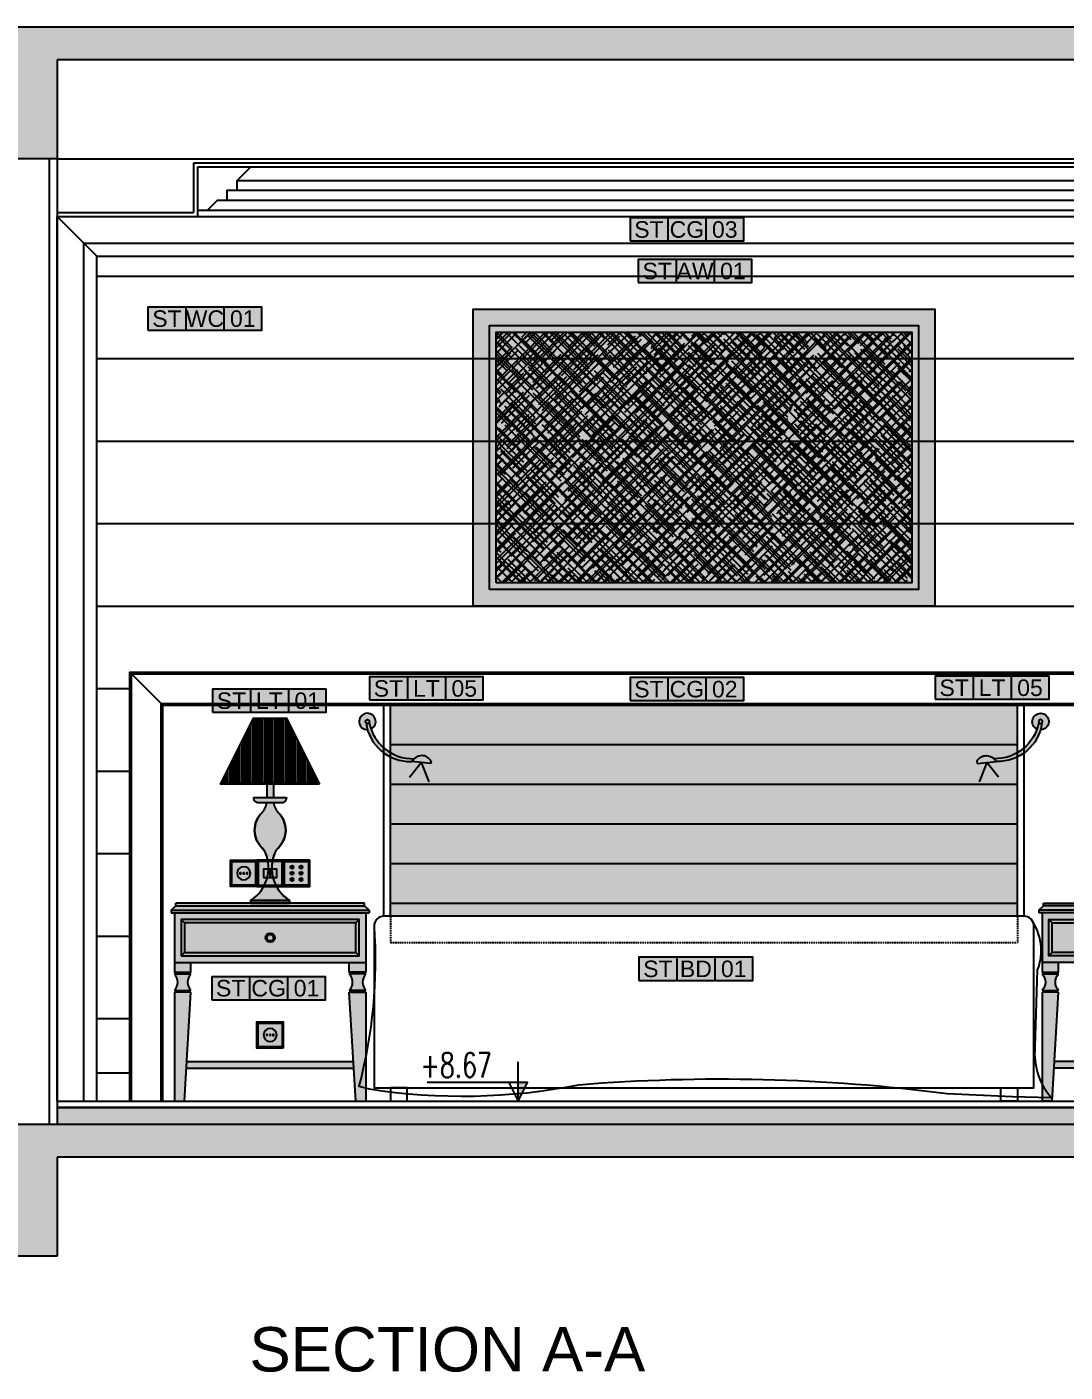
# Model space of a CAD drawing. Header units: millimetres. Extents: x -3207095 to 15275363, y 3702017 to 4798027.
# Drawn here: x 701037 to 701879, y 4470454 to 4471545 of the extents above; entities that cross this region are included whole.
import ezdxf
from ezdxf.enums import TextEntityAlignment as Align

# ---------------------------------------------------------------- set-up
doc = ezdxf.new("R2010")
doc.units = ezdxf.units.MM
doc.linetypes.add('DUZ', pattern=[500, 500])
doc.linetypes.add('HIDDEN', pattern=[0.375, 0.25, -0.125])
doc.layers.get('0').update_dxf_attribs({"color": 1, "linetype": 'DUZ'})
for name, color, linetype in [('a_asmatavan', 200, 'Continuous'), ('a_duvar_alcipan', 2, 'Continuous'), ('a_duvar_kagidi', 33, 'Continuous'), ('a_gorunus', 233, 'Continuous'), ('a_kolon', 4, 'Continuous'), ('a_kolon_tarama', 252, 'Continuous'), ('a_mobilya', 1, 'Continuous'), ('a_mobilya_tarama', 253, 'Continuous'), ('a_olcu', 30, 'Continuous'), ('a_yazi', 105, 'Continuous'), ('a_zemin_kaplama', 30, 'Continuous'), ('yazı', 7, 'Continuous')]:
    doc.layers.add(name, color=color, linetype=linetype)
doc.styles.add('ARIEL20S', font='arial.ttf')
doc.styles.add('KOD', font='arial.ttf')
doc.styles.add('TROMANS', font='ROMANS.SHX', dxfattribs={"width": 0.7, "height": 5})

# ---------------------------------------------------------------- blocks, each defined once
blk = doc.blocks.new('a_cerceve')
for p, q in [((120, 2559.999999999999), (0, 2679.999999999999)), ((4625, 2559.999999999999), (4745, 2679.999999999999)), ((0, 0), (120, 0)), ((4625, 0), (4745, 0))]:
    blk.add_line(p, q)
for points in [[(0, 0), (0, 2679.999999999999), (4745, 2679.999999999999), (4745, 0)], [(80, 0), (80, 2599.999999999999), (4665, 2599.999999999999), (4665, 0)], [(120, 0), (120, 2559.999999999999), (4625, 2559.999999999999), (4625, 4.547473508864641e-13)]]:
    blk.add_lwpolyline(points)
blk = doc.blocks.new('a_komodin2')
at = {"true_color": 0xffffff}
h = blk.add_hatch(color=7, dxfattribs=at)
h.paths.add_polyline_path([(550.0000000000018, 450.0000000000018), (550.0000000000018, 540.0000000000018), (30, 540.0000000000018), (30.00000000000001, 450.0000000000019)], flags=0)
h.paths.add_polyline_path([(304.0000000000009, 495.0000000000018, -1), (276.0000000000009, 495.0000000000018, -1)], flags=0)
h.paths.add_polyline_path([(300.0000000000009, 495.0000000000018, -1), (280.0000000000009, 495.0000000000018, -1)], flags=0)
h.paths.add_polyline_path([(560.0000000000017, 440.0000000000017), (550.0000000000018, 450.0000000000018), (29.99999999999999, 450.0000000000018), (20.00000000000002, 440.0000000000018)], flags=16)
h.paths.add_polyline_path([(580.0000000000018, 420.0000000000019), (580.0000000000017, 570.0000000000018), (9.094947017729282e-13, 570.0000000000018), (0, 420.0000000000018)])
h.paths.add_polyline_path([(20, 440.0000000000018), (20, 550.0000000000017), (560.0000000000018, 550.0000000000018), (560.0000000000018, 440.0000000000018)], flags=16)
h.paths.add_polyline_path([(30, 450.0000000000019), (30, 540.0000000000018), (550.0000000000018, 540.0000000000018), (550.0000000000018, 450.0000000000019)], flags=0)
h.paths.add_polyline_path([(20, 440.0000000000018), (30, 450.0000000000018), (30, 540.0000000000018), (20, 550.0000000000018)], flags=0)
h.paths.add_polyline_path([(20, 550.0000000000018), (30.00000000000007, 540.0000000000018), (550.0000000000017, 540.0000000000018), (560.0000000000018, 550.0000000000018)], flags=0)
h.paths.add_polyline_path([(550.0000000000018, 450.0000000000018), (560.0000000000019, 440.0000000000017), (560.0000000000018, 550.0000000000018), (550.0000000000018, 540.0000000000018)], flags=16)
h.paths.add_polyline_path([(590.0000000000018, 570.0000000000019), (590.0000000000017, 578.0000000000018), (-10, 578.0000000000018), (-9.99999999999909, 570.0000000000018)])
h.paths.add_polyline_path([(590.0000000000018, 578.0000000000018), (576.0000000000001, 592.0000000000036), (3.999999999999075, 592.0000000000017), (-9.99999999999907, 578.0000000000019)])
h.paths.add_polyline_path([(576.0000000000018, 592.0000000000036), (576.0000000000036, 600.0000000000036), (3.999999999998181, 600.0000000000019), (3.999999999999091, 592.0000000000018)])
h.paths.add_polyline_path([(580.0000000000018, 390.0000000000018), (580.0000000000018, 420.0000000000019), (530.0000000000018, 420.0000000000019), (530.0000000000019, 390.0000000000019)])
h.paths.add_polyline_path([(577.0000000000018, 385.0000000000018), (577.0000000000018, 390.0000000000018), (533.0000000000018, 390.0000000000019), (533.0000000000018, 385.0000000000018)])
h.paths.add_polyline_path([(530.0000000000018, 385.0000000000018, -0.4000000000000293), (530.0000000000018, 335.0000000000018), (580.0000000000018, 335.0000000000018, -0.4000000000000293), (580.0000000000028, 385.0000000000018)])
h.paths.add_polyline_path([(533.0000000000018, 335.0000000000018), (533.0000000000018, 330.0000000000018), (577.0000000000018, 330.0000000000018), (577.0000000000018, 335.0000000000018)])
h.paths.add_polyline_path([(530.0000000000018, 330.0000000000018), (550.0000000000018, 1.818989403545858e-12), (580.0000000000019, -5.347430222565027e-27), (580.0000000000018, 330.0000000000018)])
h.paths.add_polyline_path([(0, 420.0000000000018), (0, 390.0000000000018), (50, 390.0000000000018), (50, 420.0000000000019)])
h.paths.add_polyline_path([(47, 390.0000000000018), (3, 390.0000000000019), (3, 385.0000000000018), (47, 385.0000000000019)])
h.paths.add_polyline_path([(0, 385.0000000000018, -0.4000000000000293), (-4.412470389070222e-12, 335.0000000000018), (50, 335.0000000000018, -0.4000000000000293), (50, 385.0000000000018)])
h.paths.add_polyline_path([(47, 330.0000000000018), (47, 335.0000000000018), (3, 335.0000000000018), (3, 330.0000000000018)])
h.paths.add_polyline_path([(0, 330.0000000000018), (0, -5.514537417020017e-26), (30, 1.818989403545747e-12), (50, 330.0000000000018)])
h = blk.add_hatch(color=7, dxfattribs=at)
h.paths.add_polyline_path([(550.0000000000018, 450.0000000000018), (550.0000000000018, 540.0000000000018), (30, 540.0000000000018), (30.00000000000001, 450.0000000000019)])
h.paths.add_polyline_path([(276.0000000000009, 495.0000000000018, -1), (304.0000000000009, 495.0000000000018, -1)], flags=16)
h.paths.add_polyline_path([(280.0000000000009, 495.0000000000018, -1), (300.0000000000009, 495.0000000000018, -1)], flags=0)
blk.add_hatch(color=7, dxfattribs=at).paths.add_polyline_path([(37.27272727272728, 120.0000000000018), (36.06060606060596, 99.99999999999999), (543.9393939393959, 99.99999999999817), (542.7272727272747, 120)])
for p, q in [((-9.99999999999909, 578.0000000000018), (3.999999999999091, 592.0000000000018)), ((-10, 578), (-9.99999999999909, 570.0000000000018)), ((-9.99999999999909, 578.0000000000018), (590.0000000000018, 578.0000000000018)), ((576.0000000000036, 600.0000000000036), (3.999999999999091, 600.0000000000018)), ((3.999999999999091, 592.0000000000018), (3.999999999998181, 600.0000000000036)), ((3.999999999999091, 592.0000000000018), (576.0000000000018, 592.0000000000036)), ((576.0000000000018, 592.0000000000018), (576.0000000000036, 600.0000000000036)), ((590.0000000000018, 578.0000000000018), (576.0000000000018, 592.0000000000018)), ((590.0000000000018, 578), (590.0000000000018, 570.0000000000018)), ((-9.99999999999909, 570.0000000000018), (590.0000000000018, 570.0000000000018)), ((9.094947017729282e-13, 570.0000000000018), (0, 420.0000000000018)), ((30, 540.0000000000018), (20, 550.0000000000018)), ((550.0000000000018, 540.0000000000018), (560.0000000000018, 550.0000000000018)), ((580.0000000000018, 570.0000000000018), (580.0000000000018, 420.0000000000018)), ((30, 450.0000000000018), (20, 440.0000000000018)), ((550.0000000000018, 450.0000000000018), (560.0000000000018, 440.0000000000018)), ((0, 420.0000000000018), (580.0000000000018, 420.0000000000018)), ((0, 385.0000000000018), (50, 385.0000000000018)), ((3, 390.0000000000018), (3, 385.0000000000018)), ((47, 390.0000000000018), (47, 385.0000000000018)), ((580.0000000000018, 385.0000000000018), (530.0000000000018, 385.0000000000018)), ((533.0000000000018, 390.0000000000018), (533.0000000000018, 385.0000000000018)), ((577.0000000000018, 390.0000000000018), (577.0000000000018, 385.0000000000018)), ((0, 335.0000000000018), (50, 335.0000000000018)), ((0, 330.0000000000018), (0, 1.818989403545856e-12)), ((50, 330.0000000000018), (0, 330.0000000000018)), ((3, 330.0000000000055), (3, 335.0000000000055)), ((30, 1.818989403545856e-12), (50, 330.0000000000018)), ((47, 330.0000000000055), (47, 335.0000000000055)), ((580.0000000000018, 335.0000000000018), (530.0000000000018, 335.0000000000018)), ((550.0000000000018, 1.818989403545856e-12), (530.0000000000018, 330.0000000000018)), ((530.0000000000018, 330.0000000000018), (580.0000000000018, 330.0000000000018)), ((533.0000000000018, 330.0000000000055), (533.0000000000018, 335.0000000000055)), ((577.0000000000018, 330.0000000000055), (577.0000000000018, 335.0000000000055)), ((580.0000000000018, 330.0000000000018), (580.0000000000018, 1.818989403545856e-12)), ((36.06060606060691, 100), (543.9393939393958, 99.99999999999818)), ((37.27272727272702, 120.0000000000018), (542.7272727272757, 120)), ((9.094947017729282e-13, 0), (30.00000000000182, 1.818989403545856e-12)), ((550.0000000000018, 1.818989403545856e-12), (580.0000000000018, 0))]:
    blk.add_line(p, q)
for points in [[(20, 440.0000000000018), (560.0000000000018, 440.0000000000018), (560.0000000000018, 550.0000000000018), (20, 550.0000000000018)], [(30, 450.0000000000018), (550.0000000000018, 450.0000000000018), (550.0000000000018, 540.0000000000018), (30, 540.0000000000018)]]:
    blk.add_lwpolyline(points, close=True)
for points in [[(0, 420.0000000000018), (0, 390.0000000000018), (50, 390.0000000000018), (50, 420.0000000000018)], [(580.0000000000018, 420.0000000000018), (580.0000000000018, 390.0000000000018), (530.0000000000018, 390.0000000000018), (530.0000000000018, 420.0000000000018)]]:
    blk.add_lwpolyline(points)
for radius in [14, 10]:
    blk.add_circle((290.0000000000009, 495.0000000000018), radius)
for centre, start, end in [((-26.25, 360.0000000000036), 316.3971810273251, 43.60281897267487), ((76.25, 360.0000000000036), 136.3971810273251, 223.6028189726749), ((503.7500000000018, 360.0000000000036), 316.3971810273251, 43.60281897267487), ((606.2500000000018, 360.0000000000036), 136.3971810273251, 223.6028189726749)]:
    blk.add_arc(centre, 36.24999999999809, start, end)
blk = doc.blocks.new('a_lamba_okuma')
at = {"true_color": 0xffffff}
h = blk.add_hatch(color=7, dxfattribs=at)
h.paths.add_polyline_path([(6, 0, -0.1191822096533582), (5.337153261765524, -2.741312652804424, 0.03840505068990212), (10.60050243256913, -22.64131948842858, 9.220143353720028), (0.1434009593557679, -24.99958871991408, -0.03958595854182982), (-4.242640687120091, -4.242640687118479, -0.1989123673796086), (-6, 0, -1)])
h.paths.add_polyline_path([(-6, 0, 1), (6, 0, 1)], flags=17)
h.paths.add_polyline_path([(5.337153261765513, -2.741312652804445, -0.5085018779082331), (-4.242640687120073, -4.242640687118497, 0.3861703901921559), (133.1832783096834, -121.0868376899316), (135.5398540862412, -121.3416312959856, -0.0844687397952704), (141.6685596839235, -112.6015563156922, -0.371110475446813)])
h.paths.add_polyline_path([(192.4773076759593, -127.4977240743174), (192.9328744738923, -121.1284593796717, 0.6297922124902359), (135.5398540862412, -121.3416312959856)])
for p, q in [((192.4773076759593, -127.4977240743174), (133.1832783096834, -121.0868376899316)), ((192.9328744738923, -121.1284593796717), (192.4773076759593, -127.4977240743174))]:
    blk.add_line(p, q)
blk.add_lwpolyline([(127.691602613384, -168.9208943657795), (162.8302929928213, -124.2922808821245), (185.508666623864, -183.1499453424112)])
blk.add_circle((0, 0), 6)
for centre, radius, start, end in [((0, 0), 25, 295.0886545179545, 270.3286525921184), ((128.8327792236378, 13.03495748404896), 134.1923350381417, 187.3975098243303, 271.8578477077244), ((137.3180605978778, 21.52023885828828), 134.1923350381417, 190.4161775133081, 271.8578477077244), ((164.2874207166169, -134.9811482696967), 31.81916105814299, 25.80800129338573, 154.6176182288941)]:
    blk.add_arc(centre, radius, start, end)
blk = doc.blocks.new('a_resim_90x140')
at = {"true_color": 0xffffff}
blk.add_hatch(color=7, dxfattribs=at).paths.add_polyline_path([(-700, 0), (-700, 900), (700, 900), (700, 0)])
h = blk.add_hatch()
h.set_pattern_fill('AR-RROOF', color=254, scale=30, angle=45, style=0)
h.set_pattern_definition([(45, (-21202.32244342687, 7400.000000000001), (25.45584412271571, 67.88225099390856), [450, -60, 150, -30]), (45, (-21184.71548457532, 7438.820162287143), (-49.42676400493967, 7.000357133746828), [90, -9.9, 180, -22.5]), (45, (-21209.74706462933, 7428.637824638056), (96.09581156325181, 124.521504166951), [240, -42, 120, -30])])
h.paths.add_polyline_path([(-630, 70), (-630, 830), (630, 830), (630, 70)])
h = blk.add_hatch()
h.set_pattern_fill('AR-RROOF', color=254, scale=30, angle=45, style=0)
h.set_pattern_definition([(135, (21202.32244342687, 7400.000000000001), (-25.45584412271571, 67.88225099390856), [450, -60, 150, -30]), (135, (21184.71548457532, 7438.820162287143), (49.42676400493967, 7.000357133746828), [90, -9.9, 180, -22.5]), (135, (21209.74706462933, 7428.637824638056), (-96.09581156325181, 124.521504166951), [240, -42, 120, -30])])
h.paths.add_polyline_path([(630, 70), (630, 830), (-630, 830), (-630, 70)])
for points in [[(-700, 0), (-700, 900), (700, 900), (700, 0)], [(-650, 50), (-650, 850), (650, 850), (650, 50)], [(-630, 70), (-630, 830), (630, 830), (630, 70)]]:
    blk.add_lwpolyline(points, close=True)
blk = doc.blocks.new('a_abajur1')
h = blk.add_hatch(color=255)
h.paths.add_polyline_path([(50.00000000003637, 559.9999999999964), (-49.99999999996361, 560.0000000000001), (-147.9999999999636, 363.9999999999999), (148.0000000000363, 364.0000000000001)])
h.paths.add_polyline_path([(-147.9999999999636, 364), (-149.9999999999636, 360), (150.0000000000363, 360.0000000000001), (148.0000000000363, 364)])
h.paths.add_polyline_path([(10.00000000003638, 360), (-9.99999999996362, 360), (-9.99999999996362, 320), (10.00000000003638, 320)])
h.paths.add_polyline_path([(-49.99999999996361, 320), (-49.99999999995998, 316.9999999999952, 0.4142135623729786), (-37.99999999995998, 305), (38.00000000004002, 305, 0.4142135623730951), (50.00000000004002, 317), (50.00000000003638, 320)])
h.paths.add_polyline_path([(59.10286907512637, 0), (59.10286907512636, 7.725167953492772), (-59.10286907513001, 7.725167953477651), (-59.10286907513001, 0)])
h = blk.add_hatch(color=256)
h.set_gradient(color1=(170, 163, 157), one_color=1, tint=1, name='SPHERICAL')
edge = h.paths.add_edge_path()
edge.add_line((59.10286907510385, 7.725167953492772), (-59.10286907504773, 7.725167953477651))
edge.add_arc((-121.3724852285196, 106.199195644806), 116.5102537361121, 302.3070331649047, 383.0102386055269)
edge.add_arc((-60.15411875801988, 132.1977621198983), 49.99999999974303, 23.01023860552681, 33.26641127025412)
edge.add_arc((-60.1541187587986, 132.1977621193874), 50.00000000067435, 33.2664112702541, 43.52258393470186)
edge.add_arc((27.17944192520725, 220.6332963992799), 74.33292294999815, 180.5580216480484, 226.5944957783923, ccw=False)
edge.add_arc((27.17944192482288, 220.6332963993544), 74.33292294961451, 134.5215475175833, 180.5580216481086, ccw=False)
edge.add_arc((-59.99999999996678, 309.2810297876191), 49.99999999999942, 314.5215475177043, 334.8049175142278)
edge.add_arc((-59.99999999996693, 309.2810297876193), 49.99999999999965, 334.8049175142276, 355.0882875107403)
edge.add_line((-10.18360928408425, 305), (10.18360928415628, 305))
edge.add_arc((60.00000000003622, 309.2810297876532), 49.99999999999983, 184.9117124892986, 225.4784524823047)
edge.add_arc((-27.17944192510955, 220.6332963992223), 74.3329229499823, 4.837374945054762e-11, 45.47845248230482, ccw=False)
edge.add_arc((-27.17944192496307, 220.6332963992223), 74.33292294983582, -46.59449577822659, 4.837374945054762e-11, ccw=False)
edge.add_arc((50.43560021878586, 138.5734830713883), 38.61798554750602, 133.4055042217733, 160.0616732376249)
edge.add_arc((121.3724852285991, 106.1991956448061), 116.5102537361116, 156.989761394521, 180)
edge.add_arc((121.3724852286001, 106.1991956448061), 116.5102537361126, 180, 197.3413641148012)
edge.add_arc((121.3724852285997, 106.199195644806), 116.5102537361122, 197.3413641148013, 237.6929668350813)
at = {"layer": 'a_mobilya_tarama'}
h = blk.add_hatch(dxfattribs=at)
h.set_pattern_fill('LINE', color=256, scale=50, angle=90, style=0)
h.set_pattern_definition([(90, (-30334.93289985716, 1322.436770506682), (-6.25, 3.827021247335479e-16), [])])
h.paths.add_polyline_path([(50.00000000003635, 559.9999999999964), (-49.99999999996363, 560.0000000000001), (-147.9999999999637, 363.9999999999999), (148.0000000000363, 364)])
for p, q in [((-147.9999999999636, 364), (148.0000000000364, 364)), ((-9.99999999996362, 360), (-9.99999999996362, 320)), ((10.00000000003638, 360), (10.00000000003638, 320)), ((-49.99999999996362, 320), (50.00000000003638, 320)), ((-49.99999999996362, 320), (-49.99999999995998, 316.9999999999952)), ((-37.99999999995998, 305), (38.00000000004002, 305)), ((50.00000000003638, 320), (50.00000000004002, 317)), ((-59.10286907513, 7.725167953425625), (-59.10286907513, 0)), ((-59.10286907513364, 7.725167953424261), (59.10286907512636, 7.725167953479286)), ((-59.10286907513, 0), (59.10286907512636, 0)), ((59.10286907512636, 7.725167953477467), (59.10286907512636, 0))]:
    blk.add_line(p, q)
blk.add_lwpolyline([(150.0000000000364, 360), (-149.9999999999636, 360), (-49.99999999996362, 560), (50.00000000003638, 559.9999999999964), (150.0000000000364, 360)])
blk.add_lwpolyline([(59.10286907510385, 7.725167953492772), (-59.10286907504774, 7.725167953477651, 0.3674489153047817), (-14.13236795186582, 151.7425428224429, 0.04478089291378531), (-18.34766508170247, 159.6243993724713, 0.04478089291256307), (-23.89896925508256, 166.6297840543629, -0.2036180408128811), (-47.14995565554071, 219.9093560885779, -0.2036180408137054), (-24.94112747582037, 273.6316895786392, 0.08873469781123534), (-14.7568203792887, 287.9959482089405, 0.0887346978111884), (-10.18360928408425, 305), (10.18360928415628, 305, 0.1788778523913778), (24.94112747589516, 273.6316895786675, -0.2010835148480165), (47.15348102487275, 220.6332963992852, -0.2061550811380983), (23.89896925537131, 166.6297840545709, 0.1168368065952106), (14.13236795190774, 151.7425428223532, 0.100739832702678), (4.86223149248751, 106.199195644806, 0.07581071109452893), (10.15810442322541, 71.47167445871442, 0.1779092650266336), (59.10286907510385, 7.725167953492772, 1.93659136221461)], format="xyb")
for centre, radius, start, end in [((-37.99999999995998, 317), 12, 180.0000000000261, 270), ((-59.99999999996726, 309.2810297876194), 50, 314.5215475177045, 355.0882875107508), ((60.00000000003638, 309.2810297876533), 50, 184.9117124892881, 225.4784524823046), ((38.00000000004002, 317), 12, 270, 0), ((27.17944192520736, 220.63329639928), 74.33292294999825, 134.5215475177045, 226.5944957783923), ((-27.17944192510913, 220.6332963992852), 74.33292294998188, 313.4055042218218, 45.47845248230464), ((-60.15411875825157, 132.197762119783), 50, 23.01023860552686, 43.52258393491108), ((60.15411875833161, 132.197762119783), 50, 136.4774160652986, 156.9897613945211), ((-121.3724852285195, 106.199195644806), 116.510253736112, 302.3070331649047, 23.01023860552686), ((121.3724852285995, 106.199195644806), 116.510253736112, 156.9897613945211, 237.6929668350814)]:
    blk.add_arc(centre, radius, start, end)
blk = doc.blocks.new('KOTKES')
blk.add_hatch(color=256).paths.add_polyline_path([(-25, -1.537460223880771), (-38.75, -1.537460223880771), (-25, -29.03746022388076)])
for p, q in [((-25, -29.03746022388077), (-25, 29.30588516259741)), ((-25, -1.537460223880771), (110.3734866644081, -1.537460223880771))]:
    blk.add_line(p, q)
blk.add_lwpolyline([(-11.25, -1.537460223880771), (-25, -29.03746022388077), (-38.75, -1.537460223880771)], close=True)
at = {"style": 'TROMANS', "width": 0.7}
blk.add_attdef('KESITKOT', (-20.30671453698585, 18.93456793015633), '', height=28, dxfattribs=at)
blk = doc.blocks.new('a_tel_data')
at = {"true_color": 0xffffff}
blk.add_hatch(color=7, dxfattribs=at).paths.add_polyline_path([(-40, 0), (40, 0), (40, 80), (-40, 80)])
for points in [[(-40, 0), (40, 0), (40, 80), (-40, 80)], [(-36, 4), (36, 4), (36, 76), (-36, 76)], [(-20, 27.49999999999955), (0, 27.49999999999955), (0, 52.49999999999955), (-20, 52.49999999999955)], [(0, 27.49999999999955), (20, 27.49999999999955), (20, 52.49999999999955), (0, 52.49999999999955)]]:
    blk.add_lwpolyline(points, close=True)
blk = doc.blocks.new('a_priz')
at = {"true_color": 0xffffff}
blk.add_hatch(color=7, dxfattribs=at).paths.add_polyline_path([(-40, 0), (40, 0), (40, 80), (-40, 80)])
for points in [[(-40, 0), (40, 0), (40, 80), (-40, 80)], [(-36, 4), (36, 4), (36, 76), (-36, 76)]]:
    blk.add_lwpolyline(points, close=True)
for centre, radius in [((0, 40), 20), ((-10, 40), 2), ((0, 40), 2), ((10, 40), 2)]:
    blk.add_circle(centre, radius)
blk = doc.blocks.new('dee')
at = {"layer": 'a_olcu', "true_color": 0xffffff}
h = blk.add_hatch(color=7, dxfattribs=at)
h.paths.add_polyline_path([(151783.5557484736, 3405.772384801075), (151711.5557484736, 3405.772384801075), (151711.5557484736, 3333.772384801075), (151783.5557484736, 3333.772384801075)], flags=0)
h.paths.add_polyline_path([(151756.5082517657, 3351.104971634612, -1), (151766.0303632116, 3351.104971634612, -1)], flags=0)
h.paths.add_polyline_path([(151729.0811337356, 3351.104971634612, -1), (151738.6032451815, 3351.104971634612, -1)], flags=0)
h.paths.add_polyline_path([(151756.5082517657, 3369.772384801075, -1), (151766.0303632116, 3369.772384801075, -1)], flags=0)
h.paths.add_polyline_path([(151729.0811337356, 3369.772384801075, -1), (151738.6032451815, 3369.772384801075, -1)], flags=0)
h.paths.add_polyline_path([(151756.5082517657, 3388.439797967537, -1), (151766.0303632116, 3388.439797967537, -1)], flags=0)
h.paths.add_polyline_path([(151729.0811337356, 3388.439797967537, -1), (151738.6032451815, 3388.439797967537, -1)], flags=0)
h.paths.add_polyline_path([(151787.5557484736, 3409.772384801075), (151707.5557484736, 3409.772384801075), (151707.5557484736, 3329.772384801075), (151787.5557484736, 3329.772384801075)])
h.paths.add_polyline_path([(151783.5557484736, 3405.772384801075), (151783.5557484736, 3333.772384801075), (151711.5557484736, 3333.772384801075), (151711.5557484736, 3405.772384801075)], flags=16)
h = blk.add_hatch(color=7, dxfattribs=at)
h.paths.add_polyline_path([(151756.5082517657, 3388.439797967537, 1), (151766.0303632116, 3388.439797967537, 1)])
h.paths.add_polyline_path([(151729.0811337356, 3388.439797967537, 1), (151738.6032451815, 3388.439797967537, 1)])
h.paths.add_polyline_path([(151738.6032451815, 3369.772384801075, 1), (151729.0811337356, 3369.772384801075, 1)])
h.paths.add_polyline_path([(151766.0303632116, 3369.772384801075, 1), (151756.5082517657, 3369.772384801075, 1)])
h.paths.add_polyline_path([(151766.0303632116, 3351.104971634612, 1), (151756.5082517657, 3351.104971634612, 1)])
h.paths.add_polyline_path([(151729.0811337356, 3351.104971634612, 1), (151738.6032451815, 3351.104971634612, 1)])
at = {"layer": 'a_mobilya'}
for points in [[(151787.5557484736, 3409.772384801075), (151707.5557484736, 3409.772384801075), (151707.5557484736, 3329.772384801075), (151787.5557484736, 3329.772384801075)], [(151711.5557484736, 3405.772384801075), (151783.5557484736, 3405.772384801075), (151783.5557484736, 3333.772384801075), (151711.5557484736, 3333.772384801075)]]:
    blk.add_lwpolyline(points, close=True, dxfattribs=at)
for centre in [(151733.8421894586, 3388.439797967537), (151733.8421894586, 3388.439797967537), (151761.2693074887, 3388.439797967537), (151733.8421894586, 3369.772384801075), (151733.8421894586, 3369.772384801075), (151733.8421894586, 3351.104971634612), (151733.8421894586, 3351.104971634612), (151761.2693074887, 3369.772384801075), (151761.2693074887, 3351.104971634612)]:
    blk.add_circle(centre, 4.761055722949095, dxfattribs=at)

msp = doc.modelspace()

# ---------------------------------------------------------------- hatches: boundary and pattern name
for points in [[(701526.3723786317, 4471371.805405239), (701618.7404483363, 4471371.805405239), (701618.7404483363, 4471390.482009074), (701526.3723786317, 4471390.482009074)], [(701532.982726471, 4471338.124670347), (701625.3507961757, 4471338.124670347), (701625.3507961757, 4471356.801274186), (701532.982726471, 4471356.801274186)], [(701135.2325908258, 4471299.483930772), (701227.6006605309, 4471299.483930772), (701227.6006605309, 4471318.160534609), (701135.2325908258, 4471318.160534609)], [(701314.9669030625, 4470999.446049048), (701407.3349727676, 4470999.446049048), (701407.3349727676, 4471018.122652883), (701314.9669030625, 4471018.122652883)], [(701526.3723786317, 4470998.860204177), (701618.7404483363, 4470998.860204177), (701618.7404483363, 4471017.536808014), (701526.3723786317, 4471017.536808014)], [(701774.0333115743, 4470999.990231218), (701866.4013812789, 4470999.990231218), (701866.4013812789, 4471018.666835055), (701774.0333115743, 4471018.666835055)], [(701187.5529900445, 4470989.503269458), (701279.9210597496, 4470989.503269458), (701279.9210597496, 4471008.179873293), (701187.5529900445, 4471008.179873293)], [(701533.645975722, 4470771.925515078), (701626.0140454271, 4470771.925515078), (701626.0140454271, 4470790.602118913), (701533.645975722, 4470790.602118913)], [(701186.9375237611, 4470756.223167932), (701279.3055934662, 4470756.223167932), (701279.3055934662, 4470774.899771769), (701186.9375237611, 4470774.899771769)]]:
    msp.add_hatch(color=255).paths.add_polyline_path(points)
at = {"layer": 'a_kolon_tarama'}
h = msp.add_hatch(color=256, dxfattribs=at)
h.paths.add_polyline_path([(702440.4841641563, 4471545.488790968), (700076.5398949576, 4471545.488790968), (700076.5398949576, 4471518.715437431), (700874.2429822027, 4471518.715437431), (700874.2429822027, 4471438.395376818), (701061.6564569662, 4471438.395376818), (701061.6564569662, 4471518.715437431), (702253.0706893927, 4471518.715437431), (702253.0706893927, 4471438.395376818), (702440.4841641563, 4471438.395376818)])
h.paths.add_polyline_path([(701061.6564569662, 4470548.181371691), (701061.6564569662, 4470628.501432303), (702253.0706893927, 4470628.501432303), (702253.0706893927, 4470548.181371691), (702440.4841641563, 4470548.181371691), (702440.4841641563, 4470655.274785841), (700076.5398949576, 4470655.274785841), (700076.5398949576, 4470628.501432303), (700874.2429822027, 4470628.501432303), (700874.2429822027, 4470548.181371691)])
h = msp.add_hatch(dxfattribs=at)
h.set_pattern_fill('AR-CONC', color=256, scale=1.338667676883684, style=0)
h.set_pattern_definition([(49.99999999999999, (687937.3767789842, 4469767.940241834), (9.60173022363318, -0.8400425475664198), [1.004000757662763, -11.0440083342904]), (355, (687937.3767789842, 4469767.940241834), (-1.857419254322278, 10.06935296190377), [0.8032006061302109, -8.835206667432319]), (100.4513999999999, (687938.1769231444, 4469767.870238347), (7.744318100745259, 9.229304301224879), [0.8532693207142443, -9.385962822363577]), (46.1842, (687937.3767789842, 4469770.617577188), (14.28681095238599, -2.215749543919039), [1.506001136494145, -16.56601250143559]), (96.63559999999998, (687938.5673464425, 4469770.432930645), (12.51202752706702, 13.04020107249175), [1.279904021231398, -14.07894198458368]), (351.1842, (687937.3767789842, 4469770.617577188), (12.51201734763618, 13.04021084509889), [1.204800909195316, -13.25281000114848]), (21, (687938.7154466612, 4469769.948243348), (7.990601767749094, -5.389728950364553), [1.004000757662763, -11.0440083342904]), (326.0000000000001, (687938.7154466612, 4469769.948243348), (3.257183701336464, 9.707349261949698), [0.8032006061302107, -8.835206667432317]), (71.4514, (687939.3813298561, 4469769.499098845), (11.24778874268286, 4.317611507548528), [0.8532693207142465, -9.385962822363602]), (37.49999999999999, (687937.3767789842, 4469767.940241834), (0.1627800526883922, 4.456342419572186), [0, -8.728113253281624, 0, -8.969073435120688, 0, -8.868673359354412]), (7.500000000000003, (687937.3767789842, 4469767.940241834), (3.521626865465465, 5.279862100812763), [0, -5.113710525695673, 0, -8.52731310174907, 0, -3.380135884131303]), (327.5, (687934.391550065, 4469767.940241834), (7.146108404993079, -0.3019347774707168), [0, -3.346669192209212, 0, -10.44160787969274, 0, -13.85521045574614]), (317.5, (687933.0528823882, 4469767.940241834), (7.806924745042672, 1.340073041432859), [0, -4.350669949871975, 0, -6.934298566257485, 0, -9.839207425095081])])
h.paths.add_polyline_path([(701061.6564569662, 4470655.274785841), (702386.9374570809, 4470655.274785841), (702386.9374570809, 4470668.661462609), (701061.6564569662, 4470668.661462609)])
at = {"layer": 'a_olcu'}
h = msp.add_hatch(color=256, dxfattribs=at)
h.set_gradient(color1=(204, 168, 127), rotation=90.00000000000003, one_color=1, tint=1, name='CYLINDER')
h.paths.add_polyline_path([(701840.7610449125, 4470963.168351525), (701840.7610449125, 4470995.296375768), (701332.0673276966, 4470995.296375768), (701332.0673276966, 4470963.168351525)])
h = msp.add_hatch(color=256, dxfattribs=at)
h.set_gradient(color1=(204, 168, 127), rotation=90.00000000000003, one_color=1, tint=1, name='CYLINDER')
h.paths.add_polyline_path([(701840.7610449125, 4470931.040327279), (701840.7610449125, 4470963.168351525), (701332.0673276966, 4470963.168351525), (701332.0673276966, 4470931.040327279)])
h = msp.add_hatch(color=256, dxfattribs=at)
h.set_gradient(color1=(204, 168, 127), rotation=90.00000000000003, one_color=1, tint=1, name='CYLINDER')
h.paths.add_polyline_path([(701332.0673276966, 4470931.040327279), (701332.0673276966, 4470898.912303034), (701840.7610449125, 4470898.912303034), (701840.7610449125, 4470931.040327279)])
h = msp.add_hatch(color=256, dxfattribs=at)
h.set_gradient(color1=(204, 168, 127), rotation=90.00000000000003, one_color=1, tint=1, name='CYLINDER')
h.paths.add_polyline_path([(701840.7610449125, 4470866.78427879), (701840.7610449125, 4470898.912303034), (701332.0673276966, 4470898.912303034), (701332.0673276966, 4470866.78427879)])
h = msp.add_hatch(color=256, dxfattribs=at)
h.set_gradient(color1=(204, 168, 127), rotation=90.00000000000003, one_color=1, tint=1, name='CYLINDER')
h.paths.add_polyline_path([(701840.7610449125, 4470834.656254543), (701840.7610449125, 4470866.78427879), (701332.0673276966, 4470866.78427879), (701332.0673276966, 4470834.656254543)])
h = msp.add_hatch(color=256, dxfattribs=at)
h.set_gradient(color1=(204, 168, 127), rotation=90.00000000000003, one_color=1, tint=1, name='CYLINDER')
h.paths.add_polyline_path([(701840.7610449125, 4470823.946913129), (701840.7610449125, 4470834.656254543), (701332.0673276966, 4470834.656254543), (701332.0673276966, 4470823.946913129)])

# ---------------------------------------------------------------- linework, layer by layer
at = {"layer": 'a_asmatavan'}
for p, q in [((701172.096540309, 4471435.048707627), (701172.096540309, 4471394.88867732)), ((702236.3373434315, 4471435.048707627), (701172.096540309, 4471435.048707627)), ((701175.4432095014, 4471431.702038433), (701175.4432095014, 4471391.542008128)), ((702232.9906742396, 4471431.702038433), (701175.4432095014, 4471431.702038433)), ((701061.6564569662, 4471394.88867732), (701172.096540309, 4471394.88867732)), ((701061.6564569662, 4471391.542008128), (701175.4432095014, 4471391.542008128))]:
    msp.add_line(p, q, dxfattribs=at)
msp.add_lwpolyline([(701175.4432095014, 4471396.896678835), (701183.4752155624, 4471396.896678835), (701183.4752155624, 4471396.896678835), (701183.4752155624, 4471396.896678835), (701191.5072216238, 4471404.928684896), (701199.5392276852, 4471404.928684896), (701199.5392276852, 4471412.960690958), (701207.5712337466, 4471412.960690958), (701207.5712337466, 4471420.992697019), (701218.2805751616, 4471431.702038433)], dxfattribs=at)
at = {"layer": 'a_duvar_alcipan', "color": 1}
msp.add_line((701054.9631185818, 4471438.395376818), (701054.9631185818, 4470655.274785841), dxfattribs=at)
at = {"layer": 'a_duvar_alcipan'}
msp.add_line((701061.6564569662, 4471438.395376818), (701061.6564569662, 4470655.274785841), dxfattribs=at)
for points in [[(701332.0673276966, 4470684.725474732), (701332.0673276966, 4470674.016133318), (701345.4540044656, 4470674.016133318), (701345.4540044656, 4470684.725474732), (701332.0673276966, 4470684.725474732)], [(701840.7610449125, 4470684.725474732), (701840.7610449125, 4470674.016133318), (701827.3743681435, 4470674.016133318), (701827.3743681435, 4470684.725474732), (701840.7610449125, 4470684.725474732)]]:
    msp.add_lwpolyline(points, dxfattribs=at)
at = {"layer": 'a_duvar_kagidi'}
for p, q in [((701093.7844812116, 4471343.349971758), (702299.9240580834, 4471343.349971758)), ((701093.7844812116, 4471276.416587915), (702299.9240580834, 4471276.416587915)), ((701093.7844812116, 4471209.48320407), (702299.9240580834, 4471209.48320407)), ((701093.7844812116, 4471142.549820228), (702299.9240580834, 4471142.549820228)), ((701093.7844812116, 4471075.616436383), (702299.9240580834, 4471075.616436383)), ((701093.7844812116, 4471008.683052538), (701120.5578347491, 4471008.683052538)), ((701093.7844812116, 4470941.749668695), (701120.5578347491, 4470941.749668695)), ((701093.7844812116, 4470874.81628485), (701120.5578347491, 4470874.81628485)), ((701093.7844812116, 4470807.882901005), (701120.5578347491, 4470807.882901005)), ((701093.7844812116, 4470740.949517161), (701120.5578347491, 4470740.949517161))]:
    msp.add_line(p, q, dxfattribs=at)
at = {"layer": 'a_gorunus'}
for p, q in [((701061.6564569662, 4471438.395376818), (702253.0706893927, 4471438.395376818)), ((701207.5712337466, 4471420.992697019), (702200.8626499942, 4471420.992697019)), ((701207.5712337466, 4471412.960690958), (702208.8946560554, 4471412.960690958)), ((701199.5392276852, 4471404.928684896), (702217.5959959554, 4471404.928684896)), ((701175.4432095014, 4471391.542008128), (702232.9906742396, 4471391.542008128)), ((701183.4752155624, 4471396.896678835), (702232.9906742396, 4471396.896678835)), ((701093.7844812116, 4470696.773483824), (701120.5578347491, 4470696.773483824))]:
    msp.add_line(p, q, dxfattribs=at)
at = {"layer": 'a_kolon'}
for p, q in [((700076.5398949576, 4471545.488790968), (702440.4841641563, 4471545.488790968)), ((702253.0706893927, 4471518.715437431), (701061.6564569662, 4471518.715437431)), ((701061.6564569662, 4471518.715437431), (701061.6564569662, 4471438.395376818)), ((701061.6564569662, 4471438.395376818), (700874.2429822027, 4471438.395376818)), ((700076.5398949576, 4470655.274785841), (702440.4841641563, 4470655.274785841)), ((702253.0706893927, 4470628.501432303), (701061.6564569662, 4470628.501432303)), ((701061.6564569662, 4470628.501432303), (701061.6564569662, 4470548.181371691)), ((701061.6564569662, 4470548.181371691), (700874.2429822027, 4470548.181371691))]:
    msp.add_line(p, q, dxfattribs=at)
at = {"layer": 'a_mobilya'}
for p, q in [((701145.9925206099, 4470996.635043446), (701121.8965024261, 4471020.73106163)), ((701326.712656989, 4470823.946913129), (701326.712656989, 4470995.296375768)), ((701332.0673276966, 4470823.946913129), (701332.0673276966, 4470995.296375768)), ((701840.7610449125, 4470823.946913129), (701840.7610449125, 4470995.296375768)), ((701846.1157156201, 4470823.946913129), (701846.1157156201, 4470995.296375768)), ((701332.0673276966, 4470963.168351525), (701840.7610449125, 4470963.168351525)), ((701332.0673276966, 4470931.040327279), (701840.7610449125, 4470931.040327279)), ((701332.0673276966, 4470898.912303034), (701840.7610449125, 4470898.912303034)), ((701332.0673276966, 4470866.78427879), (701840.7610449125, 4470866.78427879)), ((701332.0673276966, 4470834.656254543), (701840.7610449125, 4470834.656254543))]:
    msp.add_line(p, q, dxfattribs=at)
at = {"layer": 'a_mobilya', "linetype": 'HIDDEN', "ltscale": 5}
for p, q in [((701332.0673276966, 4470823.946913129), (701332.0673276966, 4470802.528230298)), ((701840.7610449125, 4470823.946913129), (701840.7610449125, 4470802.528230298)), ((701332.0673276966, 4470802.528230298), (701840.7610449125, 4470802.528230298))]:
    msp.add_line(p, q, dxfattribs=at)
at = {"layer": 'a_mobilya'}
for points in [[(701120.5578347491, 4470674.016133318), (701120.5578347491, 4471022.069729308), (702052.27053786, 4471022.069729308), (702052.27053786, 4470674.016133318)], [(701121.8965024261, 4470674.016133318), (701121.8965024261, 4471020.73106163), (702050.9318701832, 4471020.73106163), (702050.9318701832, 4470674.016133318)], [(701145.9925206099, 4470674.016133318), (701145.9925206099, 4470996.635043446), (702026.8358519992, 4470996.635043446), (702026.8358519992, 4470674.016133318)], [(701147.3311882869, 4470674.016133318), (701147.3311882869, 4470995.296375768), (702025.4971843224, 4470995.296375768), (702025.4971843224, 4470674.016133318)]]:
    msp.add_lwpolyline(points, dxfattribs=at)
msp.add_lwpolyline([(701318.680650928, 4470815.914907066, -0.0819731557367043), (701306.3605410301, 4470686.067980932), (701314.6856531904, 4470683.932748351, 0.08846289059869625), (701484.8572234563, 4470687.24054499, -0.05276716042523043), (701783.8275031522, 4470680.063147146), (701836.6742643584, 4470677.584886121), (701867.8887550724, 4470676.805221191, -0.1926493672263037), (701855.2127287111, 4470717.972141402), (701857.1132350196, 4470780.34882001, 0.2562253338155544), (701851.7952015726, 4470821.59439302, -0.5958037436853663)], format="xyb", dxfattribs=at)
at = {"layer": 'a_olcu'}
msp.add_lwpolyline([(701854.1477216813, 4470815.914907066, 0.414213562373095), (701846.1157156201, 4470823.946913129), (701326.712656989, 4470823.946913129, 0.414213562373095), (701318.680650928, 4470815.914907066), (701318.680650928, 4470684.725474732), (701854.1477216813, 4470684.725474732)], format="xyb", close=True, dxfattribs=at)
at = {"layer": 'a_olcu', "ltscale": 5}
msp.add_lwpolyline([(701061.6564569662, 4470655.274785841), (702386.9374570809, 4470655.274785841), (702386.9374570809, 4470668.661462609), (701061.6564569662, 4470668.661462609)], close=True, dxfattribs=at)
at = {"layer": 'a_yazi'}
for p, q in [((701557.1617351996, 4471390.482009074), (701557.1617351996, 4471371.805405239)), ((701587.951091768, 4471390.482009074), (701587.951091768, 4471371.805405239)), ((701563.7720830394, 4471356.801274186), (701563.7720830394, 4471338.124670347)), ((701594.5614396073, 4471356.801274186), (701594.5614396073, 4471338.124670347)), ((701166.0219473941, 4471318.160534609), (701166.0219473941, 4471299.483930772)), ((701196.8113039625, 4471318.160534609), (701196.8113039625, 4471299.483930772)), ((701345.7562596309, 4471018.122652883), (701345.7562596309, 4470999.446049048)), ((701376.5456161993, 4471018.122652883), (701376.5456161993, 4470999.446049048)), ((701557.1617351996, 4471017.536808014), (701557.1617351996, 4470998.860204177)), ((701587.951091768, 4471017.536808014), (701587.951091768, 4470998.860204177)), ((701804.8226681426, 4471018.666835055), (701804.8226681426, 4470999.990231218)), ((701835.6120247105, 4471018.666835055), (701835.6120247105, 4470999.990231218)), ((701218.3423466128, 4471008.179873293), (701218.3423466128, 4470989.503269458)), ((701249.1317031812, 4471008.179873293), (701249.1317031812, 4470989.503269458)), ((701564.4353322904, 4470790.602118913), (701564.4353322904, 4470771.925515078)), ((701595.2246888587, 4470790.602118913), (701595.2246888587, 4470771.925515078)), ((701217.7268803294, 4470774.899771769), (701217.7268803294, 4470756.223167932)), ((701248.5162368978, 4470774.899771769), (701248.5162368978, 4470756.223167932))]:
    msp.add_line(p, q, dxfattribs=at)
for points in [[(701526.3723786317, 4471371.805405239), (701618.7404483363, 4471371.805405239), (701618.7404483363, 4471390.482009074), (701526.3723786317, 4471390.482009074)], [(701532.982726471, 4471338.124670347), (701625.3507961757, 4471338.124670347), (701625.3507961757, 4471356.801274186), (701532.982726471, 4471356.801274186)], [(701135.2325908258, 4471299.483930772), (701227.6006605309, 4471299.483930772), (701227.6006605309, 4471318.160534609), (701135.2325908258, 4471318.160534609)], [(701314.9669030625, 4470999.446049048), (701407.3349727676, 4470999.446049048), (701407.3349727676, 4471018.122652883), (701314.9669030625, 4471018.122652883)], [(701526.3723786317, 4470998.860204177), (701618.7404483363, 4470998.860204177), (701618.7404483363, 4471017.536808014), (701526.3723786317, 4471017.536808014)], [(701774.0333115743, 4470999.990231218), (701866.4013812789, 4470999.990231218), (701866.4013812789, 4471018.666835055), (701774.0333115743, 4471018.666835055)], [(701187.5529900445, 4470989.503269458), (701279.9210597496, 4470989.503269458), (701279.9210597496, 4471008.179873293), (701187.5529900445, 4471008.179873293)], [(701533.645975722, 4470771.925515078), (701626.0140454271, 4470771.925515078), (701626.0140454271, 4470790.602118913), (701533.645975722, 4470790.602118913)], [(701186.9375237611, 4470756.223167932), (701279.3055934662, 4470756.223167932), (701279.3055934662, 4470774.899771769), (701186.9375237611, 4470774.899771769)]]:
    msp.add_lwpolyline(points, close=True, dxfattribs=at)
at = {"layer": 'a_zemin_kaplama'}
for p, q in [((701061.6564569662, 4470674.016133318), (702386.9374570809, 4470674.016133318)), ((701061.6564569662, 4470668.661462609), (702386.9374570809, 4470668.661462609))]:
    msp.add_line(p, q, dxfattribs=at)

# ---------------------------------------------------------------- block references
at = {"layer": 'a_mobilya', "yscale": 0.2677335353767369, "zscale": 0.2677335353767369}
for name, p, xscale in [('a_cerceve', (701061.6564569662, 4470674.016133318), 0.2677335353767369), ('a_resim_90x140', (701586.4141863047, 4471075.616436383), 0.2677335353767369), ('a_abajur1', (701234.3445872844, 4470834.656254543), 0.2677335353767369), ('a_lamba_okuma', (701313.3259802205, 4470981.909699), 0.2677335353767369), ('a_lamba_okuma', (701859.5023923889, 4470981.909699), -0.2677335353767369), ('a_priz', (701212.925904454, 4470848.042931313), -0.2677335353767369), ('a_tel_data', (701234.3445872844, 4470848.042931313), 0.2677335353767369), ('a_komodin2', (701156.7018620248, 4470674.016133318), 0.2677335353767369), ('a_komodin2', (702016.126510584, 4470674.016133318), -0.2677335353767369), ('a_priz', (701234.3445872844, 4470716.853498979), -0.2677335353767369)]:
    msp.add_blockref(name, p, dxfattribs=dict(at, xscale=xscale))
at = {"layer": 'a_olcu', "color": 2, "xscale": 0.2677335353767369, "yscale": 0.2677335353767369, "zscale": 0.2677335353767369}
msp.add_blockref('dee', (660627.853684797, 4469956.551198727), dxfattribs=at)
at = {"layer": 'a_yazi'}
ref = msp.add_blockref('KOTKES', (701422.0081259855, 4470689.885038322), dxfattribs=dict(at, xscale=-0.5464976924362293, yscale=0.5464976924050609, zscale=0.5464976924109954))
ref.add_attrib('KESITKOT', '+8.67', (701356.3888023933, 4470693.111641413), dxfattribs={"layer": 'yazı', "height": 20.08001515325527, "style": 'TROMANS', "width": 0.7})

# ---------------------------------------------------------------- texts
at = {"layer": 'a_yazi', "style": 'KOD'}
for tag, text, p in [('ST', 'ST', (701541.7670569154, 4471381.143707156)), ('CG', 'LT', (701572.5564134838, 4471381.143707156)), ('03', '01', (701603.2846527011, 4471381.143707156)), ('ST', 'ST', (701548.3774047552, 4471347.462972268)), ('AW', 'LT', (701579.1667613231, 4471347.462972268)), ('01', '01', (701609.8950005404, 4471347.462972268)), ('ST', 'ST', (701150.62726911, 4471308.822232692)), ('WC', 'LT', (701181.4166256783, 4471308.822232692)), ('01', '01', (701212.1448648954, 4471308.822232692)), ('ST', 'ST', (701330.3615813467, 4471008.784350965)), ('LT', 'LT', (701361.1509379151, 4471008.784350965)), ('05', '01', (701391.8791771322, 4471008.784350965)), ('ST', 'ST', (701789.4279898584, 4471009.328533135)), ('LT', 'LT', (701820.2173464268, 4471009.328533135)), ('05', '01', (701850.9455856441, 4471009.328533135)), ('ST', 'ST', (701202.9476683286, 4470998.841571374)), ('LT', 'LT', (701233.737024897, 4470998.841571374)), ('01', '01', (701264.4652641141, 4470998.841571374)), ('ST', 'ST', (701541.7670569154, 4471008.198506095)), ('CG', 'LT', (701572.5564134838, 4471008.198506095)), ('02', '01', (701603.2846527011, 4471008.198506095)), ('ST', 'ST', (701549.0406540062, 4470781.263816996)), ('BD', 'LT', (701579.8300105745, 4470781.263816996)), ('01', '01', (701610.5582497914, 4470781.263816996)), ('ST', 'ST', (701202.3322020452, 4470765.561469851)), ('CG', 'CG', (701233.1215586136, 4470765.561469851)), ('01', '04', (701263.8497978309, 4470765.561469851))]:
    msp.add_attdef(tag, text=text, height=13.38667676883685, dxfattribs=at).set_placement(p, align=Align.MIDDLE)
at = {"layer": 'Defpoints', "insert": (701378.1540375403, 4470472.342376925), "char_height": 36, "width": 461.8109596202194, "attachment_point": 5, "style": 'ARIEL20S'}
msp.add_mtext('SECTION A-A', dxfattribs=at)

doc.saveas('drawing.dxf')
